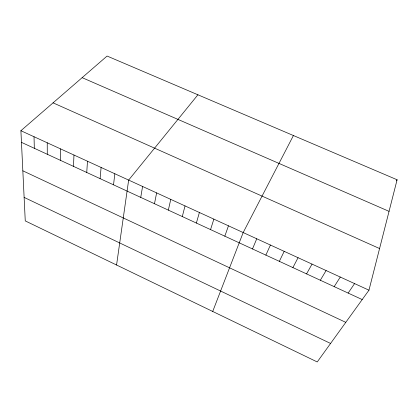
<?xml version="1.0" encoding="UTF-8"?>
<svg xmlns="http://www.w3.org/2000/svg" width="418" height="418" viewBox="0 0 418 418"><rect width="100%" height="100%" fill="white"/><g stroke="black" fill="none" stroke-linecap="round" stroke-linejoin="round"><path stroke-width="0.63" d="M60.344 160.293L60.553 148.886M73.495 166.364L73.965 155.031M86.745 172.472L87.482 161.223M100.09 178.632L101.104 167.466M113.539 184.834L114.825 173.752M116.565 265.012L128.65 180.085L197.918 94.792M140.735 197.385L142.585 186.47M154.482 203.728L156.625 192.902M168.339 210.123L170.769 199.386M368.963 290.186L397.1 179.766L107.092 56.043L20.9 130.719L25.258 220.903L317.246 361.957L368.963 290.186L20.9 130.719M182.3 216.561L185.028 205.917M196.366 223.05L199.396 212.501M210.541 229.592L213.875 219.131M224.821 236.18L228.468 225.819M212.71 311.457L243.177 232.56L293.42 135.531M252.493 248.95L256.751 238.777M265.869 255.116L270.42 245.042M279.334 261.334L284.193 251.349M292.898 267.593L298.06 257.702M306.561 273.894L312.032 264.108M320.324 280.243L326.108 270.556M396.431 180.827L397.1 179.766M334.181 286.638L340.289 277.05M348.142 293.081L354.574 283.597M82.142 77.659L389.053 211.351M53.065 102.849L379.575 248.543M21.464 142.355L362.207 299.565M22.838 170.81L345.785 322.356M24.119 197.395L330.581 343.455M34.02 136.728L34.328 148.291M47.234 142.784L47.286 154.268"/></g></svg>
